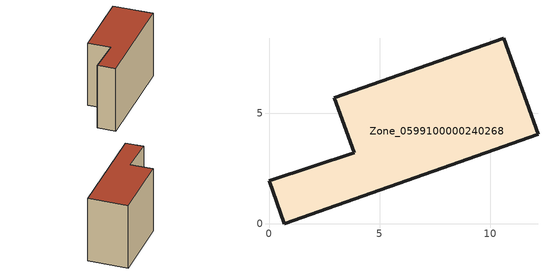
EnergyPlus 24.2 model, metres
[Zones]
Zone_0599100000240268
 floor ground (C_G): 10.6,8.38 12.15,4.04 0.7,0 0,1.95 3.86,3.2 2.95,5.68 z0
 wall outside (C_F): 0.7,0 12.15,4.04 10.6,8.38 2.95,5.68 3.86,3.2 0,1.95 0.7,0 z0:7.78
 roof outside (C_R): 12.15,4.04 10.6,8.38 2.95,5.68 3.86,3.2 0,1.95 0.7,0 z7.78
[BUILDING]
Pand.0599100000240268: North Axis=0; Terrain=City; Loads Convergence Tolerance Value=0.04; Temperature Convergence Tolerance Value=0.4; Solar Distribution=FullExterior; Maximum Number of Warmup Days=25; Minimum Number of Warmup Days=1
[Site:Location]
Rotterdam.The.Hague.AP_ZH_NLD Design_Conditions: Latitude=51.96; Longitude=4.45; Time Zone=1; Elevation=-4.5
[SITE:GROUNDTEMPERATURE:BUILDINGSURFACE]
18, 18, 18, 18, 18, 18, 18, 18, 18, 18, 18, 18
[MATERIAL] Thermal Absorptance=0.9; Solar Absorptance=0.7; Visible Absorptance=0.7
Name | Roughness | Thickness | Conductivity | Density | Specific Heat
G.TI.1946 | MediumSmooth | 0.15 | 1 | 540 | 1210
F.TI.1946 | Rough | 0.3 | 0.857143 | 1920 | 840
R.TI.1946 | MediumRough | 0.2 | 0.1 | 1500 | 1000
[CONSTRUCTION]
C_G: G.TI.1946
C_F: F.TI.1946
C_R: R.TI.1946
[ZONE]
Zone_0599100000240268: Type=1; Multiplier=1; Ceiling Height=Autocalculate; Volume=Autocalculate; Floor Area=autocalculate; Part of Total Floor Area=Yes
[ZONEINFILTRATION:DESIGNFLOWRATE]
Infil_Zone_0599100000240268: Zone or ZoneList or Space or SpaceList=Zone_0599100000240268; Schedule=AlwaysOn; Design Flow Rate Calculation Method=Flow/Area; Flow Rate per Floor Area=0.003; Constant Term Coefficient=1; Temperature Term Coefficient=0; Velocity Term Coefficient=0; Velocity Squared Term Coefficient=0
[HVACTEMPLATE:ZONE:IDEALLOADSAIRSYSTEM]
Zone_0599100000240268: Maximum Heating Supply Air Temperature=50; Minimum Cooling Supply Air Temperature=13; Maximum Heating Supply Air Humidity Ratio=0.0156; Minimum Cooling Supply Air Humidity Ratio=0.0077; Heating Limit=NoLimit; Cooling Limit=NoLimit; Dehumidification Control Type=ConstantSensibleHeatRatio; Cooling Sensible Heat Ratio=0.7; Dehumidification Setpoint=60; Humidification Control Type=None; Humidification Setpoint=30; Outdoor Air Method=None; Outdoor Air Flow Rate per Person=0.00944; Outdoor Air Flow Rate per Zone Floor Area=0; Outdoor Air Flow Rate per Zone=0; Demand Controlled Ventilation Type=None; Outdoor Air Economizer Type=NoEconomizer; Heat Recovery Type=None; Sensible Heat Recovery Effectiveness=0.7; Latent Heat Recovery Effectiveness=0.65
[ZONECONTROL:THERMOSTAT]
ThermostatControl_Zone_0599100000240268: Zone or ZoneList=Zone_0599100000240268; Control Type Schedule=DualSetpointControlType; Control 1=Thermostat_Zone_0599100000240268; Temperature Difference Between Cutout And Setpoint=0
[THERMOSTATSETPOINT:DUALSETPOINT]
Thermostat_Zone_0599100000240268: Heating Setpoint Temperature Schedule=HeatingSetpoint_Zone_0599100000240268; Cooling Setpoint Temperature Schedule=CoolingSetpoint_Zone_0599100000240268
[SCHEDULE:COMPACT]
HeatingSetpoint_Zone_0599100000240268: Through: 12/31, For: AllDays, Until: 24:00, 21
CoolingSetpoint_Zone_0599100000240268: Through: 12/31, For: AllDays, Until: 24:00, 24
DualSetpointControlType: Through: 12/31, For: AllDays, Until: 24:00, 4
AlwaysOn: Through: 12/31, For: AllDays, Until: 24:00, 1
